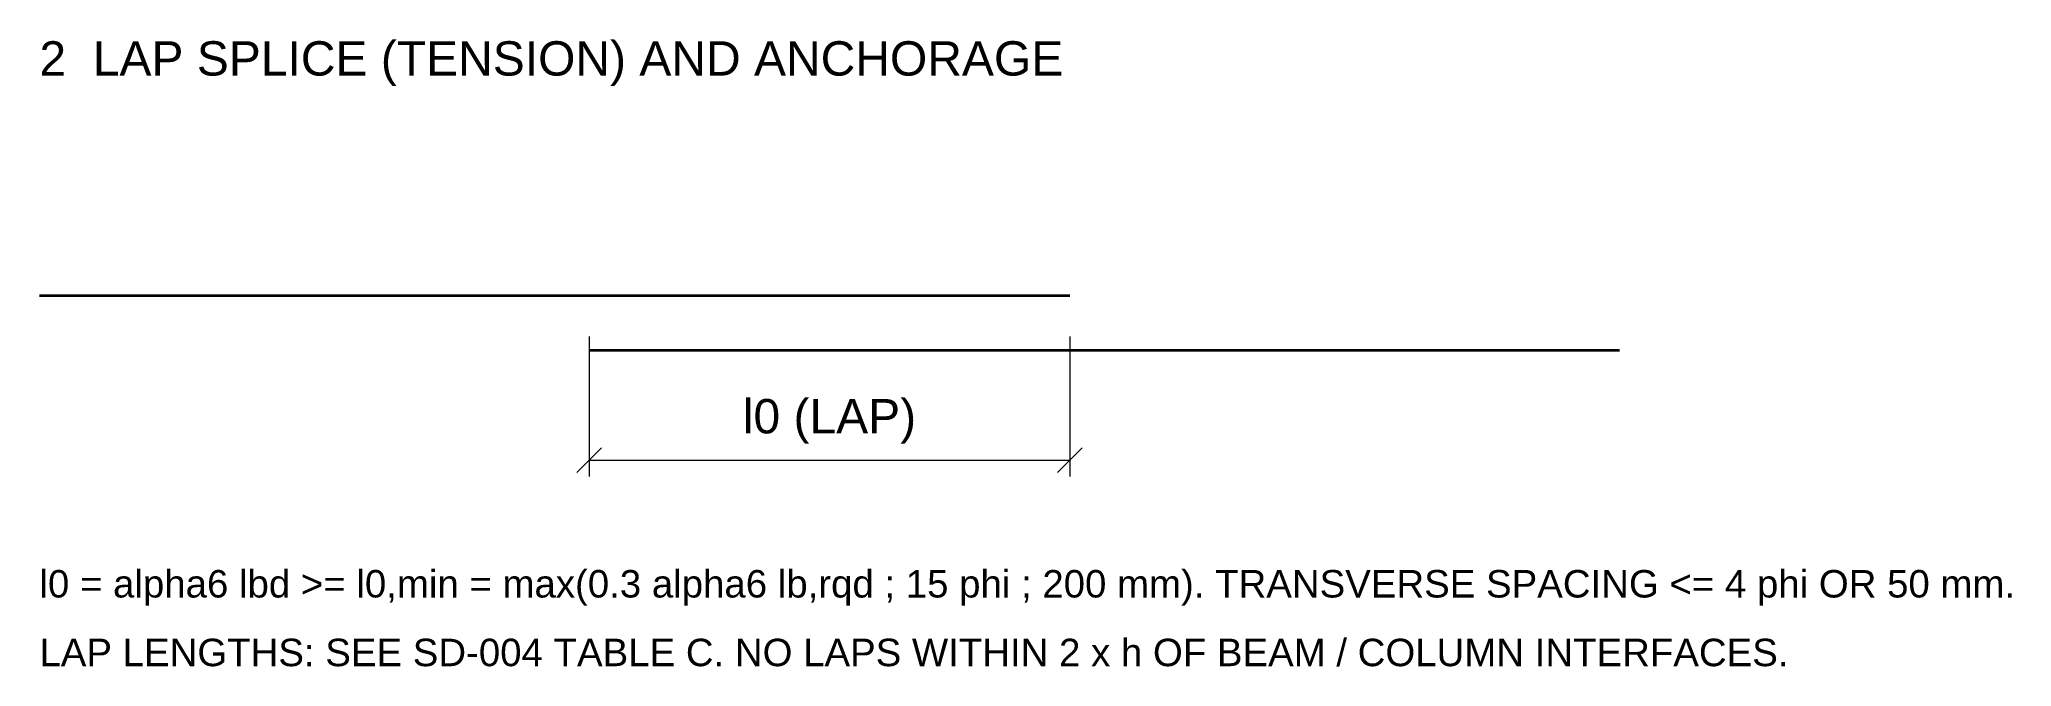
# Model space of a CAD drawing. Header units: millimetres. Extents: x 20 to 164, y 98 to 144.
import ezdxf
from ezdxf.enums import TextEntityAlignment as Align

# ---------------------------------------------------------------- set-up
doc = ezdxf.new("R2010")
doc.units = ezdxf.units.MM
for name, color, linetype, lineweight in [('S-ANNO-DIMS', 7, 'CONTINUOUS', 18), ('S-ANNO-TEXT', 7, 'CONTINUOUS', 18), ('S-REBAR', 1, 'CONTINUOUS', 35)]:
    doc.layers.add(name, color=color, linetype=linetype, lineweight=lineweight)
doc.styles.add('TEXT_2.0', font='arial.ttf')
doc.styles.add('TEXT_2.5', font='arial.ttf')

msp = doc.modelspace()

# ---------------------------------------------------------------- linework, layer by layer
at = {"layer": 'S-ANNO-DIMS'}
for p, q in [((60, 122), (60, 111.8)), ((95, 122), (95, 111.8)), ((59.1, 112.1), (60.9, 113.9)), ((94.1, 112.1), (95.9, 113.9)), ((60, 113), (95, 113))]:
    msp.add_line(p, q, dxfattribs=at)
at = {"layer": 'S-REBAR'}
for p, q in [((20, 125), (95, 125)), ((60, 121), (135, 121))]:
    msp.add_line(p, q, dxfattribs=at)

# ---------------------------------------------------------------- texts
at = {"layer": 'S-ANNO-DIMS', "style": 'TEXT_2.5'}
msp.add_text('l0 (LAP)', height=2.5, dxfattribs=at).set_placement((77.5, 114.2), align=Align.BOTTOM_CENTER)
at = {"layer": 'S-ANNO-TEXT'}
for s, height, style, p in [('2  LAP SPLICE (TENSION) AND ANCHORAGE', 2.5, 'TEXT_2.5', (20, 141)), ('l0 = alpha6 lbd >= l0,min = max(0.3 alpha6 lb,rqd ; 15 phi ; 200 mm). TRANSVERSE SPACING <= 4 phi OR 50 mm.', 2, 'TEXT_2.0', (20, 103)), ('LAP LENGTHS: SEE SD-004 TABLE C. NO LAPS WITHIN 2 x h OF BEAM / COLUMN INTERFACES.', 2, 'TEXT_2.0', (20, 98))]:
    msp.add_text(s, height=height, dxfattribs=dict(at, style=style)).set_placement(p)

doc.saveas('drawing.dxf')
